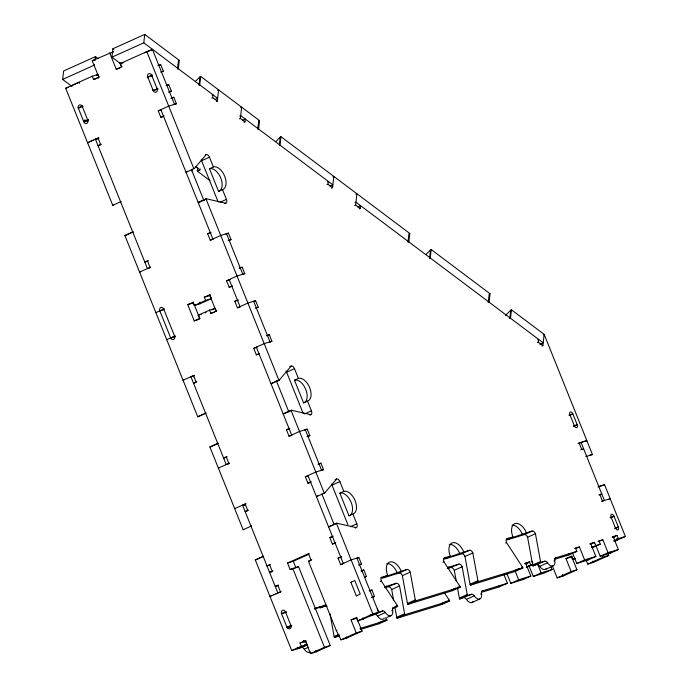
<?xml version="1.0" encoding="UTF-8"?>
<svg xmlns="http://www.w3.org/2000/svg" width="688" height="688" viewBox="0 0 688 688"><rect width="100%" height="100%" fill="white"/><g stroke="black" fill="none" stroke-linecap="round" stroke-linejoin="round"><path stroke-width="1.03" d="M72.051 86.499L62.634 79.421L63.597 71.002L95.443 56.64L98.1 58.635M94.54 64.534L94.48 65.059L62.634 79.421M95.021 60.32L95.443 56.64M120.796 63.838L111.929 57.181L112.892 48.762L144.738 34.4L179.293 60.346L178.33 68.766A3.5 2.073 6.5 0 1 177.487 69.032L178.45 60.613A3.5 2.073 6.5 0 0 179.293 60.346M111.929 57.181L143.783 42.819L144.738 34.4M200.69 76.42A3.509 2.073 6.5 0 0 200.036 76.832L199.073 85.252A3.509 2.073 6.5 0 1 199.726 84.839L200.69 76.42L259.548 120.624L258.585 129.043A3.5 2.073 6.5 0 1 257.742 129.31L258.705 120.89A3.5 2.073 6.5 0 0 259.548 120.624M191.402 170.925L192.382 170.478L192.545 169.076M209.96 180.634L197.318 171.131L197.731 167.451M197.318 171.131L199.933 169.953L200.053 168.904M211.723 98.074L212.704 97.627L213.022 94.824L212.042 95.271M216.333 101.54L217.313 101.093L218.595 89.87L217.614 90.309M239.381 118.852L240.361 118.405L241.643 107.182L240.662 107.62M243.991 122.309L244.971 121.871L245.289 119.058L242.348 120.391M280.945 136.697A3.509 2.073 6.5 0 0 280.291 137.11L279.337 145.529A3.509 2.073 6.5 0 1 279.982 145.116L280.945 136.697L409.799 233.473L408.835 241.892A3.5 2.073 6.5 0 1 407.993 242.159L408.947 233.731A3.5 2.073 6.5 0 0 409.799 233.473M326.972 184.633L327.952 184.195L328.271 181.383L327.29 181.83M331.582 188.099L332.562 187.652L333.843 176.429L332.863 176.868M354.63 205.411L355.61 204.964L356.9 193.741L355.911 194.179M359.239 208.868L360.228 208.43L360.546 205.617L357.597 206.95M431.195 249.538A3.509 2.073 6.5 0 0 430.542 249.95L429.579 258.37A3.509 2.073 6.5 0 1 430.232 257.957L431.195 249.538L490.054 293.742L489.091 302.17A3.5 2.073 6.5 0 1 488.248 302.428L489.211 294.008A3.5 2.073 6.5 0 0 490.054 293.742M511.451 309.815A3.509 2.073 6.5 0 0 510.797 310.228L509.834 318.647A3.509 2.073 6.5 0 1 510.487 318.234L511.451 309.815L544.131 334.359L542.901 345.608L541.92 346.055M537.311 342.59L538.291 342.151L538.609 339.339L537.629 339.786M187.282 171.123L186.543 171.991A3.509 2.012 65.7 0 1 186.044 172.301L194.394 168.457L206.237 154.559A3.5 2.004 65.7 0 1 209.462 157.208L213.375 166.943A12.255 7.018 65.7 0 1 224.684 176.223A12.255 7.018 65.7 0 1 222.508 189.647L226.421 199.382A3.5 2.004 65.7 0 1 225.793 203.218L224.813 203.657M279.405 379.914L271.545 383.457A3.509 2.012 65.7 0 1 271.055 383.758L278.907 380.215A3.509 2.012 65.7 0 0 279.405 379.914L291.239 366.016A3.5 2.004 65.7 0 1 294.473 368.665L298.386 378.4A12.255 7.018 65.7 0 1 309.695 387.688A12.255 7.018 65.7 0 1 307.51 401.113L311.423 410.839A3.5 2.004 65.7 0 1 310.804 414.675L309.824 415.122M317.693 495.541L316.953 496.409A3.509 2.012 65.7 0 1 316.454 496.71L324.805 492.866L336.647 478.968A3.5 2.004 65.7 0 1 339.881 481.617L343.794 491.352A12.255 7.018 65.7 0 1 355.103 500.64A12.255 7.018 65.7 0 1 352.918 514.065L356.831 523.792A3.5 2.004 65.7 0 1 356.203 527.627L355.223 528.074M195.487 81.322L200.036 76.832M275.742 141.599L280.291 137.11M425.984 254.44L430.542 249.95M505.336 315.62L510.797 310.228M99.536 76.884L98.814 77.099L92.226 60.716L113.296 51.738M112.187 52.546L113.279 52.056M120.606 201.816A3.5 2.004 65.7 0 0 121.097 201.515L112.755 205.359L65.661 88.219L92.278 76.222L98.057 74.442L96.397 75.198M122.223 66.65L121.501 66.865L120.194 63.623L146.811 51.617L152.59 49.846L150.93 50.594M71.208 85.862L79.06 82.319L79.481 82.637M144.506 52.804L145.976 52.142M146.467 51.918L152.358 49.261L174.494 104.335L173.84 104.628M92.278 76.222L93.577 79.464L98.814 77.099M109.684 52.847L116.263 69.23L121.501 66.865M157.81 65.704L160.717 64.672L163.323 71.156L161.852 71.819M158.756 65.558L160.717 64.672M82.147 106.141L87.754 120.099A2.623 2.15 72.9 0 1 86.765 123.419A2.623 2.15 72.9 0 1 83.824 121.871L78.217 107.913L82.629 105.995M156.787 87.987L157.199 89.036A2.623 2.15 72.9 0 1 156.142 92.132A2.623 2.15 72.9 0 1 153.295 90.799L147.765 77.065L152.409 75.069M160.657 72.085L163.323 71.156M152.865 89.758L153.192 90.584L157.844 88.589M84.83 119.738L85.51 121.432L86.241 121.097M86.98 120.77L88.451 120.099M87.436 120.839L88.417 120.391M166.092 85.596L168.758 84.676L171.364 91.16L169.893 91.831M166.797 85.561L168.758 84.676M168.457 92.201L171.364 91.16M170.908 98.289L173.815 97.257L176.429 103.742L175.44 104.189M171.854 98.143L173.815 97.257M98.762 137.772L87.565 142.708L88.288 142.493M162.66 116.771L160.854 117.321L158.249 110.837L168.715 106.107L176.429 103.742M89.036 142.046L89.535 141.831M91.005 141.16L91.495 140.945M92.966 140.275L93.456 140.06M94.927 139.389L98.797 138.133M96.621 139.466L97.275 139.165M101.368 144.256L98.031 145.658L100.199 144.996M160.854 117.321L164.191 115.919M215.181 99.39L217.632 98.289L143.783 42.819M239.699 116.04L240.68 115.601L332.88 184.848L329.939 186.173M205.248 154.998L206.237 154.559M218.208 202.048L201.61 160.751L209.462 157.208M222.508 189.647L218.578 191.419L209.453 168.715L213.375 166.943M124.855 235.477L132.707 231.933A3.5 2.004 65.7 0 1 133.317 231.899L125.465 235.442A3.5 2.004 65.7 0 0 124.855 235.477L197.757 416.816L205.609 413.273A3.509 2.012 65.7 0 0 206.108 412.972L198.256 416.515A3.509 2.012 65.7 0 1 197.757 416.816M225.793 203.218L206.606 198.841A3.5 2.004 65.7 0 0 206.004 198.875L198.153 202.418A3.5 2.004 65.7 0 1 198.755 202.384L199.959 202.659M198.755 202.384L206.606 198.841M220.04 202.263L226.421 199.382M148.161 260.649L144.815 262.051L148.066 261.053M212.781 239.424L210.253 240.198L207.638 233.714L210.984 232.312M150.767 267.133L139.569 272.078L140.292 271.855M210.253 240.198L220.719 235.477L228.425 233.112L231.039 239.596L229.07 240.482M225.845 233.997L226.507 233.705L242.804 274.254L242.15 274.546M226.464 233.997L228.425 233.112M228.124 240.637L231.039 239.596M354.956 202.599L355.937 202.16L543.167 342.779L539.848 344.275M239.209 268.208L242.124 267.176L244.73 273.661L243.75 274.108M239.665 268.277L242.124 267.176M155.875 312.627L164.449 308.869M230.97 286.681L229.156 287.24L226.55 280.747L237.025 276.026L244.73 273.661M195.702 320.427L194.257 320.866L187.729 304.646L193.689 302.066M210.992 297.629L211.397 298.635L205.617 300.415L204.31 297.164L210.27 294.584M229.156 287.24L232.501 285.838M192.967 302.281L194.274 305.532L205.617 300.415M194.274 305.532L200.053 303.752L211.397 298.635M200.217 318.286L199.486 318.51L198.187 315.259L209.53 310.142L215.31 308.37L215.722 309.385M205.385 312.851L206.099 312.524M211.766 309.97L215.31 308.37M240.31 306.9L237.42 307.785L234.814 301.292L238.151 299.891M194.257 320.866L199.486 318.51M209.53 310.142L210.829 313.393L216.789 310.804M166.737 339.666L175.32 335.899M237.42 307.785L247.886 303.064L255.601 300.699L258.206 307.183L256.736 307.846M253.021 301.585L253.674 301.284L269.971 341.841L269.318 342.134M253.631 301.585L255.601 300.699M255.3 308.215L258.206 307.183M266.385 335.796L269.292 334.764L271.898 341.248L269.447 342.357M267.331 335.649L269.292 334.764M194.24 375.27L183.042 380.215L183.765 379.991M258.499 354.157L256.332 354.827L253.717 348.334L264.192 343.613L271.898 341.248M192.752 376.671L193.405 376.379M193.208 376.74L193.698 376.525M196.845 381.763L193.509 383.164L194.231 382.941M256.332 354.827L259.668 353.426M289.768 366.678L291.239 366.016M286.002 371.056A3.5 2.004 65.7 0 1 286.621 372.208L294.473 368.665M307.51 401.113L303.589 402.876L294.455 380.172L298.386 378.4M209.866 446.933L217.718 443.39A3.5 2.004 65.7 0 1 218.32 443.356L210.468 446.899A3.5 2.004 65.7 0 0 209.866 446.933L243.165 529.769L251.516 525.924A3.509 2.012 65.7 0 1 251.017 526.225M291.617 410.297A3.5 2.004 65.7 0 0 291.015 410.332L283.155 413.875A3.5 2.004 65.7 0 1 283.766 413.841L291.617 410.297L310.804 414.675M304.552 413.944L311.423 410.839M226.945 456.643L223.609 458.045L226.859 457.047M291.205 435.53L289.037 436.201L286.432 429.708L289.768 428.306M229.56 463.136L218.363 468.081L219.085 467.857M289.037 436.201L299.512 431.479L307.218 429.106L309.832 435.599L307.863 436.484M304.638 429.991L305.291 429.699L321.597 470.248L320.617 470.695M305.257 429.991L307.218 429.106M306.917 436.631L309.832 435.599M543.202 334.824L544.182 334.385L592.437 454.553L585.849 456.531A3.509 2.864 72.9 0 0 586.658 456.333M318.002 464.211L320.918 463.17L323.523 469.663L322.053 470.325M318.948 464.056L320.918 463.17M245.857 503.685L234.668 508.63L235.391 508.406M310.477 482.46L307.949 483.234L305.343 476.75L307.794 475.64M343.759 563.283L343.278 563.429L307.957 475.571L315.809 472.028L323.523 469.663M243.879 505.302L244.378 505.087M244.335 505.379L244.825 505.155M248.463 510.169L245.126 511.571L247.293 510.909M307.949 483.234L311.294 481.832M335.176 479.631L336.647 478.968M331.41 484.008A3.5 2.004 65.7 0 1 332.02 485.16L339.881 481.617M352.918 514.065L348.988 515.828L339.863 493.124L343.794 491.352M568.976 415.242L572.855 413.918L577.198 424.728A2.623 1.505 65.7 0 1 576.733 427.609A2.623 1.505 65.7 0 1 574.308 425.614L569.965 414.804A2.623 1.505 65.7 0 1 570.429 411.923A2.623 1.505 65.7 0 1 572.855 413.918L569.905 415.242M255.274 559.886L263.126 556.343A3.5 2.004 65.7 0 1 263.728 556.308L255.876 559.851A3.5 2.004 65.7 0 0 255.274 559.886L291.721 650.556L301.568 647.537L306.968 645.103M337.025 523.25A3.5 2.004 65.7 0 0 336.415 523.284L328.563 526.827A3.5 2.004 65.7 0 1 329.174 526.793L337.025 523.25L356.203 527.627M350.45 526.673L356.831 523.792M573.328 426.061L577.198 424.728L573.706 426.302M270.307 564.513L266.97 565.914L269.859 565.029M334.574 543.4L332.399 544.062L329.793 537.577L333.138 536.176M292.641 568.752L290.112 569.526L287.507 563.042L309.17 553.367M287.507 563.042L293.286 561.262L308.671 554.33M272.921 570.997L269.576 572.399L272.104 571.625M332.399 544.062L335.744 542.66M290.112 569.526L298.515 566.568L330.249 645.507L316.248 651.828L310.469 653.6L305.248 640.623L300.011 642.988L301.318 646.23L307.097 644.458L306.779 643.641M357.657 620.215L362.06 631.163L346.786 638.051L341.007 639.823L336.26 630.466L308.439 561.262L311.776 559.86M295.178 567.97L296.881 567.308M297.044 567.239L298.515 566.568M578.135 443.407L586.83 440.604L585.849 441.042M579.081 443.261L581.412 442.264M278.571 585.058L275.226 586.46L278.124 585.574M342.83 563.945L340.663 564.607L338.057 558.123L341.394 556.721M580.749 449.9L583.656 448.868L582.186 449.531M270.952 596.195L269.988 596.487L270.479 596.272M271.949 595.602L272.439 595.387M273.91 594.716L274.4 594.501M275.871 593.83L276.361 593.615M269.988 596.487L281.177 591.542M340.663 564.607L351.129 559.886L358.844 557.521L361.449 564.014L360.469 564.452M356.264 558.407L356.917 558.114L378.649 612.182L363.384 619.071L357.597 620.843L356.298 617.6L351.061 619.965L356.272 632.934L362.06 631.163M356.883 558.407L358.844 557.521M358.543 565.046L361.449 564.014M360.933 570.988L363.84 569.956L366.446 576.449L364.485 577.335M361.389 571.066L363.84 569.956M286.165 611.649L281.521 613.644L287.111 627.559A1.952 1.6 72.9 0 0 287.73 628.428L289.33 628.875A3.234 2.64 72.9 0 0 290.56 628.247L291.205 626.863A1.952 1.6 72.9 0 0 291.041 625.788L285.443 611.873A2.623 2.15 72.9 0 0 282.501 610.325A2.623 2.15 72.9 0 0 281.521 613.644L286.32 612.165M350.889 582.358L354.81 580.586L360.245 594.097L356.324 595.868L350.889 582.358L351.37 582.203M380.946 577.602L387.714 575.392A12.255 7.018 65.7 0 1 389.898 561.967A12.255 7.018 65.7 0 1 401.207 571.246L406.986 569.475A3.5 2.004 65.7 0 1 410.22 572.124L415.285 599.902A3.5 2.004 65.7 0 0 415.578 600.848L407.726 604.391A3.5 2.004 65.7 0 1 407.434 603.436L402.368 575.667A3.5 2.004 65.7 0 0 399.135 573.018L381.909 578.298M383.474 576.32A12.255 7.018 65.7 0 0 383.784 577.163L387.714 575.392M319.705 607.022A12.255 7.018 65.7 0 1 320.058 607.848L323.988 606.076A12.255 7.018 65.7 0 0 323.635 605.259M383.784 577.163L401.207 571.246M380.326 581.437L381.307 580.999A3.5 2.004 65.7 0 1 381.926 577.163M320.058 607.848L326.327 605.853M399.135 573.018L406.986 569.475M402.368 575.667L410.22 572.124M288.788 627.164L290.018 626.613M290.508 626.39L291.488 625.942M369.198 590.889L371.881 589.96L374.496 596.453L373.507 596.892M369.92 590.846L371.881 589.96M443.562 558.389L450.322 556.179A12.255 7.018 65.7 0 1 452.506 542.755A12.255 7.018 65.7 0 1 463.815 552.034L469.603 550.262A3.5 2.004 65.7 0 1 472.828 552.911L477.893 580.689A3.5 2.004 65.7 0 0 478.186 581.635L470.334 585.178A3.5 2.004 65.7 0 1 470.042 584.224L464.976 556.454A3.5 2.004 65.7 0 0 461.743 553.806L444.517 559.086M446.082 557.108A12.255 7.018 65.7 0 0 446.4 557.951L450.322 556.179M385.022 587.578L386.596 586.864A12.255 7.018 65.7 0 0 386.243 586.047M446.4 557.951L463.815 552.034M385.564 587.75L396.305 583.321A3.5 2.004 65.7 0 1 399.539 585.97L404.604 613.748A3.5 2.004 65.7 0 0 404.897 614.702L397.045 618.237A3.5 2.004 65.7 0 1 396.752 617.291L394.852 606.876M442.934 562.225L443.915 561.786A3.5 2.004 65.7 0 1 444.543 557.951M461.743 553.806L469.603 550.262M371.58 597.485L374.496 596.453M598.852 494.947L601.768 493.915L599.798 494.801M372.036 597.562L373.016 597.115M388.453 586.864A3.5 2.004 65.7 0 1 391.687 589.513L399.539 585.97M464.976 556.454L472.828 552.911M506.17 539.177L512.938 536.967A12.255 7.018 65.7 0 1 515.114 523.542A12.255 7.018 65.7 0 1 526.432 532.822L532.211 531.05A3.5 2.004 65.7 0 1 535.445 533.699L540.51 561.477A3.5 2.004 65.7 0 0 540.802 562.423L532.951 565.966A3.5 2.004 65.7 0 1 532.658 565.011L527.593 537.242A3.5 2.004 65.7 0 0 524.359 534.593L507.133 539.874M508.69 537.896A12.255 7.018 65.7 0 0 509.008 538.738L512.938 536.967M447.639 568.365L449.204 567.652A12.255 7.018 65.7 0 0 448.86 566.835M509.008 538.738L526.432 532.822M505.551 543.013L506.531 542.574A3.5 2.004 65.7 0 1 507.151 538.738M447.811 568.649L458.913 564.108A3.5 2.004 65.7 0 1 462.147 566.757L467.212 594.535A3.5 2.004 65.7 0 0 467.505 595.49L459.653 599.024A3.5 2.004 65.7 0 1 459.36 598.078L457.46 587.664M524.359 534.593L532.211 531.05M601.467 501.44L610.161 498.645M602.413 501.303L604.382 500.417L581.042 442.375M609.172 499.067L610.153 498.628M451.061 567.652A3.5 2.004 65.7 0 1 454.295 570.3L462.147 566.757M527.593 537.242L535.445 533.699M291.721 650.556L301.318 646.23M357.597 620.843L372.87 613.954L382.717 610.935A3.5 2.004 65.7 0 1 385.4 612.544A7.009 4.008 65.7 0 0 390.775 615.751A7.009 4.008 65.7 0 0 392.667 610.308A3.5 2.004 65.7 0 1 393.622 607.59L397.681 606.343A3.509 2.004 65.7 0 0 397.234 605.44L381.307 580.999M307.097 644.458L297.5 648.784L297.121 647.838M370.419 614.78L370.798 615.726L374.865 614.479L382.717 610.935M396.245 605.879L397.234 605.44M392.633 608.029L393.622 607.59M392.289 608.777L397.681 606.343M301.568 647.537A3.5 2.004 65.7 0 1 304.251 649.145L308.671 647.15M374.865 614.479A3.5 2.004 65.7 0 1 377.549 616.078L385.4 612.544M339.089 636.022L334.428 637.449A3.5 2.004 65.7 0 1 334.136 636.503L339.046 634.284M407.434 603.436L415.285 599.902M391.687 610.755L392.667 610.308M334.428 637.449L338.849 635.463M386.845 617.523L390.775 615.751M610.127 517.608L614.006 516.275L618.349 527.094A2.623 1.505 65.7 0 1 617.884 529.966A2.623 1.505 65.7 0 1 615.459 527.98L611.107 517.161A2.623 1.505 65.7 0 1 611.58 514.289A2.623 1.505 65.7 0 1 614.006 516.275L610.514 517.849M310.469 653.6L324.469 647.288L330.249 645.507M341.007 639.823L356.272 632.934M379.673 622.382L378.692 622.829A3.509 2.012 65.7 0 1 379.148 623.732L387 620.189A3.509 2.012 65.7 0 0 386.544 619.286L385.555 617.755M380.163 622.167L381.642 621.496M382.132 621.281L383.113 620.834M384.093 620.395L384.583 620.172M385.564 619.725L386.544 619.286M454.441 588.661L451.99 589.771A3.509 2.012 65.7 0 1 452.446 590.674L460.298 587.131A3.509 2.012 65.7 0 0 459.842 586.228L443.915 561.786M454.931 588.438L455.912 587.999M457.391 587.337L457.881 587.113M458.862 586.666L459.842 586.228M396.752 617.291L404.604 613.748M470.042 584.224L477.893 580.689M524.643 563.515L529.485 561.89L530.783 565.132L532.899 564.487M525.064 563.885L529.485 561.89M526.191 563.747L527.171 563.309M527.662 563.085L528.642 562.646M531.102 561.537L532.159 561.296M504.029 574.334L504.519 574.119M444.25 602.284L441.309 603.617A3.509 2.012 65.7 0 1 441.756 604.52L449.608 600.977A3.509 2.012 65.7 0 0 449.161 600.074L444.181 592.437M444.74 602.069L445.721 601.622M446.701 601.183L447.191 600.959M448.18 600.512L449.161 600.074M519.019 568.563L514.598 570.558A3.509 2.012 65.7 0 1 515.054 571.461L522.906 567.918A3.509 2.012 65.7 0 0 522.45 567.015L506.531 542.574M521.47 567.454L522.45 567.015M526.862 566.903L530.783 565.132M526.509 567.437L532.89 564.556M459.36 598.078L467.212 594.535M532.658 565.011L540.51 561.477M614.479 528.418L618.349 527.094L615.407 528.418M459.653 599.024L471.572 594.243A3.5 2.004 65.7 0 1 474.256 595.842A7.009 4.008 65.7 0 0 479.631 599.05A7.009 4.008 65.7 0 0 481.523 593.615A3.5 2.004 65.7 0 1 482.477 590.889L507.417 583.235L503.994 574.721M532.951 565.966L544.862 561.176A3.5 2.004 65.7 0 1 547.553 562.784A7.009 4.008 65.7 0 0 552.928 565.992A7.009 4.008 65.7 0 0 554.82 560.557A3.5 2.004 65.7 0 1 555.766 557.83L576.862 551.363L575.555 548.112L574.575 548.56M575.486 548.706L579.408 546.934L584.628 559.912L595.868 556.463L590.657 543.486L589.676 543.924M481.497 591.336L482.477 590.889M554.296 558.501L555.766 557.83M463.721 597.777A3.5 2.004 65.7 0 1 466.404 599.386L474.256 595.842M537.01 564.719A3.5 2.004 65.7 0 1 539.702 566.327L547.553 562.784M590.588 544.07L594.509 542.299L595.817 545.541L600.28 544.174L598.981 540.931L598.001 541.37M480.542 594.054L481.523 593.615M553.84 560.995L554.82 560.557M594.071 543.142L594.561 542.918M554.511 559.353L569.01 554.906L576.862 551.363M598.904 541.516L602.834 539.745L608.054 552.722L618.357 549.557L613.146 536.58L612.165 537.027M482.417 592.041L499.565 586.778L507.417 583.235M506.815 573.396L510.814 583.329L518.666 579.786L530.844 576.054L525.623 563.076M612.578 537.397L616.998 535.402L618.306 538.644L625.366 536.477L604.546 484.67L598.766 486.45A3.509 2.864 72.9 0 0 598.07 486.923L603.849 485.143A3.509 2.864 72.9 0 1 604.546 484.67M572.321 558.252L576.965 569.802L571.186 571.582L565.966 558.604L571.926 556.016M612.655 537.638L614.031 537.122M614.358 536.967L615.339 536.528M591.886 547.313L595.817 545.541M565.966 558.604L572.081 556.678M592.153 547.803L600.28 544.174M471.779 602.593L479.631 599.05M545.068 569.535L552.928 565.992M510.814 583.329L522.992 579.597L530.844 576.054M528.814 565.278L533.303 576.432L541.155 572.889L552.077 569.535L551.122 567.17M613.885 540.639L618.306 538.644M571.203 556.239L572.511 559.482L575.159 558.286M552.077 569.535L544.225 573.078L533.303 576.432M614.737 541.275L625.366 536.477M572.459 552.705L576.776 563.455L584.628 559.912M576.776 563.455L588.016 560.006L595.868 556.463M595.963 545.722L600.194 556.265L608.054 552.722M600.194 556.265L610.505 553.1L618.357 549.557M552.292 565.725L557.185 577.894L571.186 571.582M586.253 560.471L587.724 564.117L602.998 557.228L608.777 555.457L608.123 553.831M557.185 577.894L562.965 576.123L576.965 569.802M587.724 564.117L593.503 562.345L608.777 555.457M92.226 60.716L95.125 59.83M120.194 63.623L122.008 63.072M122.369 62.961L123.453 62.625M116.263 69.23L118.069 68.68M118.8 68.456L119.884 68.121M93.577 79.464L95.391 78.905M95.752 78.802L96.836 78.466M97.92 78.131L98.642 77.907M65.661 88.219L67.106 87.78M67.467 87.668L68.551 87.333M152.039 76.153L151.592 75.078A2.623 2.15 72.9 0 0 148.746 73.745A2.623 2.15 72.9 0 0 147.679 76.841L150.294 76.291M151.016 76.067L151.738 75.843M83.042 106.365L82.319 106.58A2.623 2.15 72.9 0 0 79.378 105.032A2.623 2.15 72.9 0 0 78.398 108.351L79.12 108.136M78.217 107.913L82.07 106.735M153.192 90.584L158.016 89.105M88.537 119.368L83.652 121.432L88.348 119.987M87.754 120.099L88.477 119.875M83.824 121.871L88.528 120.426M85.51 121.432L86.353 121.174M161.345 109.504L160.863 109.65L212.867 239.02L213.349 238.874M158.249 110.837L161.499 109.839M207.638 233.714L210.898 232.716M148.866 268.096L147.421 268.535L95.417 139.174M149.348 267.942L150.319 267.649M229.646 279.423L229.164 279.569L240.035 306.607L240.516 306.452M226.55 280.747L230.162 279.638M231.331 286.569L232.054 286.354M159.797 310.856A2.623 2.15 72.9 0 1 160.786 307.536A2.623 2.15 72.9 0 1 163.727 309.084L174.597 336.122A2.623 2.15 72.9 0 1 173.608 339.442A2.623 2.15 72.9 0 1 170.667 337.894L159.797 310.856L163.658 309.677M204.31 297.164L210.175 295.599M187.729 304.646L193.517 302.875M234.814 301.292L238.065 300.295M198.187 315.259L201.077 314.373M210.829 313.393L214.45 312.283M196.063 320.316L197.869 319.757M198.591 319.533L199.314 319.318M170.667 337.894L175.483 336.415M173.969 337.447L174.451 337.301M256.822 347.01L256.34 347.156L291.66 435.014L292.142 434.868M253.717 348.334L256.977 347.337M194.265 375.639L190.894 376.671L226.214 464.538L227.178 464.237M194.592 382.829L195.676 382.494M286.432 429.708L289.321 428.822M227.659 464.09L229.586 463.497M307.957 475.571L308.439 475.417M305.343 476.75L308.594 475.752M245.891 504.055L242.52 505.087L277.84 592.944L280.248 592.205M582.134 442.04L582.856 441.825M583.579 441.601L584.301 441.378M585.024 441.154L585.746 440.939M329.793 537.577L332.682 536.692M308.439 561.262L310.606 560.6M293.002 568.641L294.086 568.305M338.057 558.123L341.669 557.013M364.502 577.043L366.446 576.449M314.898 608.304L325.863 604.933M385.34 586.683L396.305 583.321M447.957 567.471L458.913 564.108M356.324 595.868L356.805 595.722M314.347 609.035L323.988 606.076M384.669 587.457L386.596 586.864M447.277 568.245L449.204 567.652M291.359 625.237L286.956 627.164L291.755 625.684M291.041 625.788L291.764 625.564M287.111 627.559L291.454 626.226M288.908 627.129L290.009 626.785M575.555 548.112L579.408 546.934M590.657 543.486L594.509 542.299M598.981 540.931L602.834 539.745M613.146 536.58L616.998 535.402M612.741 537.233L615.27 536.451M526.879 563.825L527.361 563.678M356.298 617.6L357.02 617.377M351.061 619.965L356.84 618.185L357.416 619.604M415.578 600.848L460.298 587.131M478.186 581.635L522.906 567.918M540.802 562.423L544.862 561.176M407.726 604.391L452.446 590.674M470.334 585.178L515.054 571.461M613.902 541.129L617.514 540.02L616.852 538.36M336.26 630.466L336.982 630.251M305.248 640.623L305.971 640.399M300.011 642.988L305.799 641.207M572.511 559.482L575.4 558.596M307.132 644.699L305.352 645.241L304.973 644.295M359.987 628.479L387 620.189M404.897 614.702L449.608 600.977M467.505 595.49L471.572 594.243M360.512 629.451L379.148 623.732M397.045 618.237L441.756 604.52M590.089 454.785L591.637 454.759A3.509 2.864 72.9 0 0 592.437 454.553M212.704 97.627L217.313 101.093M240.361 118.405L244.971 121.871M327.952 184.195L332.562 187.652M355.61 204.964L360.228 208.43M538.291 342.151L542.901 345.608M112.892 48.762L113.778 49.433M195.607 166.711L199.933 169.953M191.522 169.833L192.382 170.478M346.193 636.882L346.786 638.051M579.115 442.969L581.73 449.453M599.833 494.509L602.447 500.993M610.015 551.888L610.505 553.1M602.344 555.612L602.998 557.228M592.024 546.702L592.428 547.717M593.022 561.124L593.503 562.345M587.69 559.189L588.016 560.006M571.754 556.824L572.081 557.641M568.598 553.892L569.01 554.906M562.32 574.497L562.965 576.123M537.732 564.375L541.155 572.889M532.323 561.7L532.899 563.119M522.502 578.376L522.992 579.597M514.994 570.662L518.666 579.786M499.075 585.565L499.565 586.778M286.621 372.208L303.219 413.505M332.02 485.16L347.922 524.703M377.291 608.803L378.649 612.182M146.811 51.617L193.896 168.758A3.509 2.012 65.7 0 0 194.394 168.448M206.004 198.875L278.907 380.215M291.007 410.332L324.315 493.167A3.509 2.012 65.7 0 0 324.805 492.866M336.415 523.284L372.87 613.954M191.651 170.074L204.044 200.913M276.215 380.447L288.891 411.974M321.812 493.864L334.101 524.437M151.687 75.293L157.122 88.812M147.765 77.065L148.109 77.925M362.894 617.85L363.384 619.071M119.987 62.333L121.226 65.412M210.425 296.201L210.906 297.422M215.963 309.996L216.367 311.01M209.548 294.808L216.066 311.028M308.448 553.591L311.053 560.084M199.486 302.333L200.053 303.752M193.921 303.89L199.219 317.065M98.143 74.648L98.711 76.067M293.286 561.262L295.9 567.755M292.735 568.348L324.469 647.288M315.758 650.607L316.248 651.828M305.962 641.62L306.53 643.039M79.06 82.319L79.455 83.291M303.451 640.511L304.216 642.403M98.04 137.987L100.646 144.48M147.438 260.864L150.044 267.357M193.517 375.493L196.123 381.978M226.223 456.866L228.837 463.351M245.134 503.908L247.74 510.393M269.584 564.736L272.199 571.221M277.849 585.282L280.455 591.766M285.443 611.873L285.787 612.716M454.295 570.3L456.196 580.715M391.687 589.513L393.579 599.927M330.025 613.937L334.136 636.503M546.504 568.348A7.009 4.008 65.7 0 1 539.702 566.327M384.351 618.108A7.009 4.008 65.7 0 1 377.549 616.078M201.18 159.883A3.5 2.004 65.7 0 1 201.61 160.751M449.341 544.363A12.255 7.018 65.7 0 1 459.894 553.806M511.958 525.15A12.255 7.018 65.7 0 1 522.502 534.593M386.733 563.575A12.255 7.018 65.7 0 1 397.277 573.018M339.863 493.124A12.255 7.018 65.7 0 1 351.172 502.412A12.255 7.018 65.7 0 1 348.988 515.828M294.455 380.172A12.255 7.018 65.7 0 1 305.764 389.451A12.255 7.018 65.7 0 1 303.589 402.876M209.453 168.715A12.255 7.018 65.7 0 1 220.762 177.994A12.255 7.018 65.7 0 1 218.578 191.419M113.245 205.058A3.5 2.004 65.7 0 1 112.755 205.359M243.664 529.468A3.509 2.012 65.7 0 1 243.165 529.769M310.417 651.932A7.009 4.008 65.7 0 1 304.251 649.145M325.837 606.076A3.5 2.004 65.7 0 1 327.11 606.283M473.215 601.407A7.009 4.008 65.7 0 1 466.404 599.386"/></g></svg>
